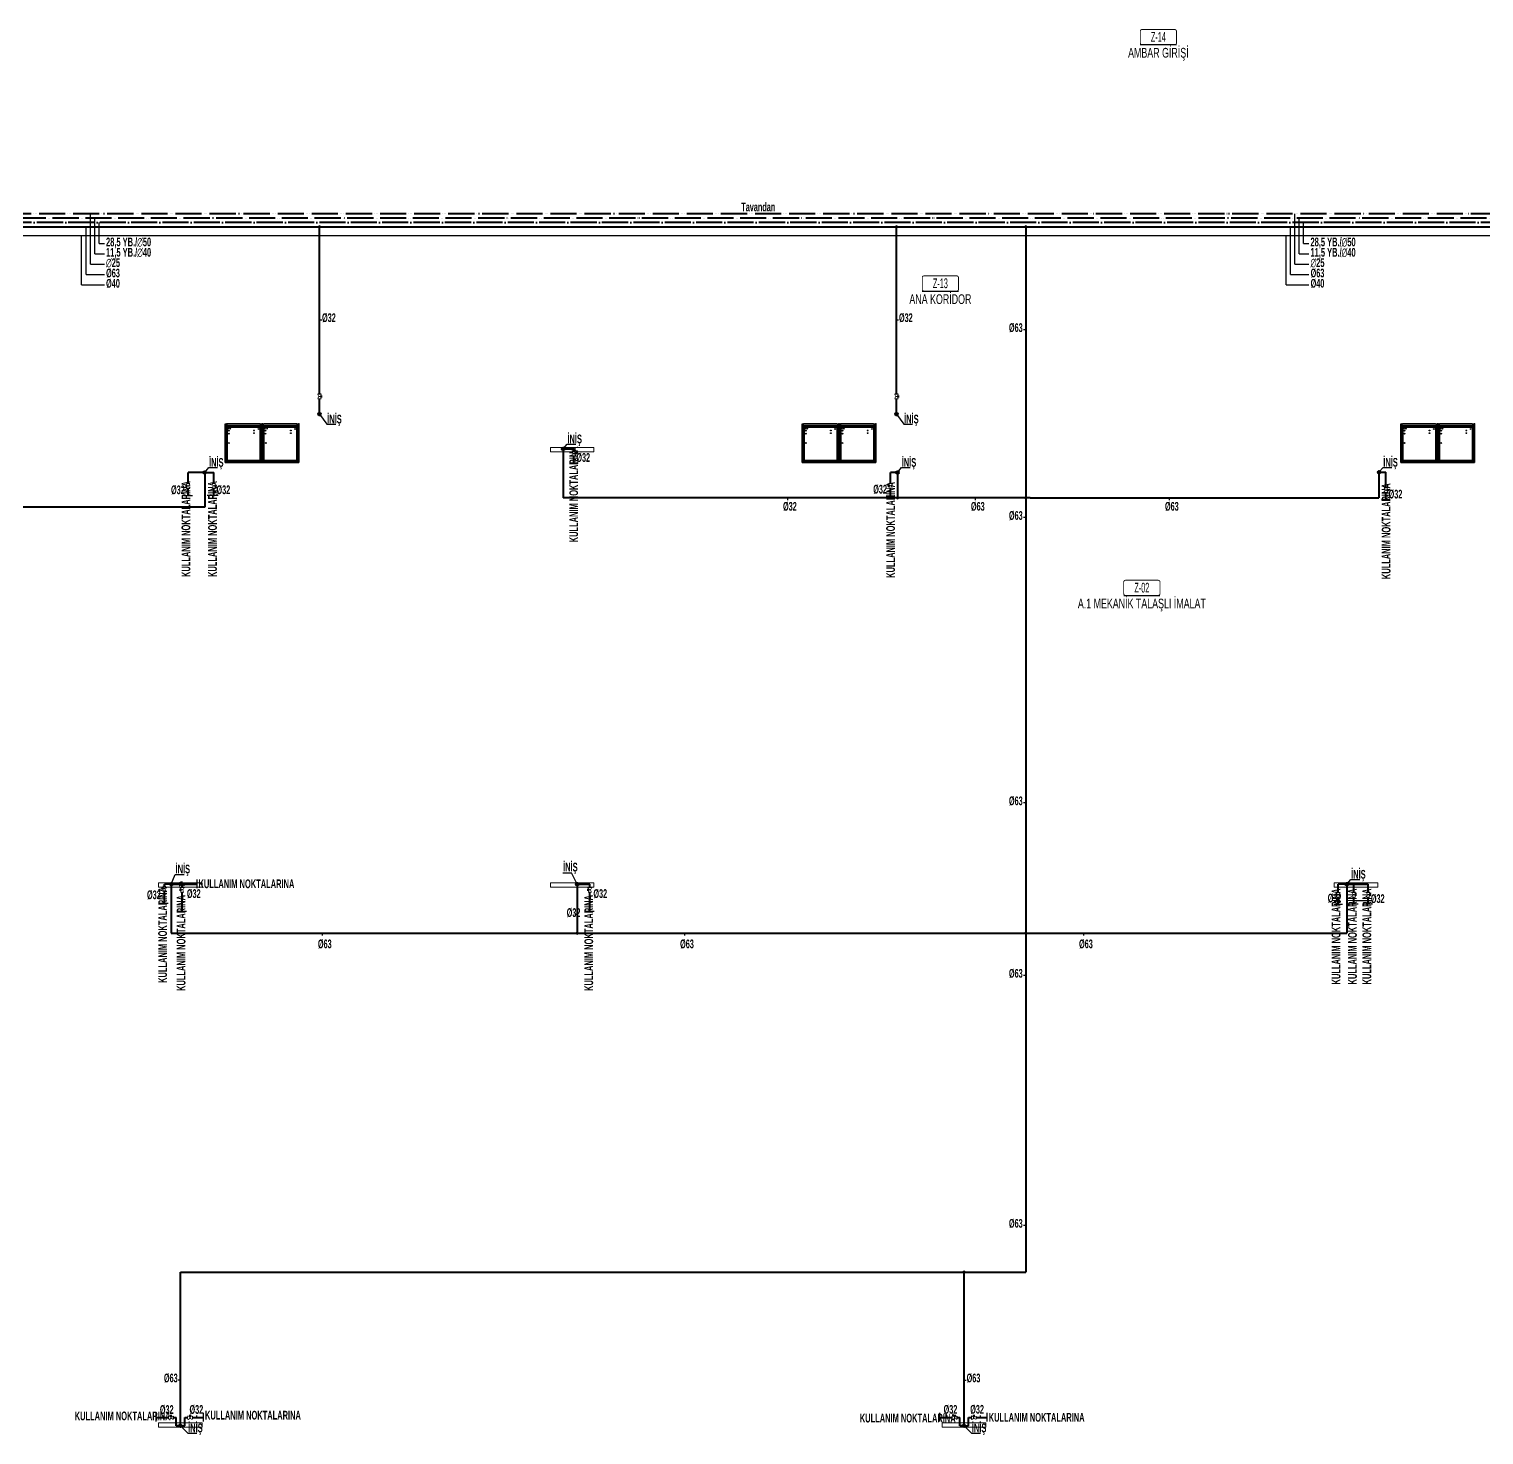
# Model space of a CAD drawing. Header units: centimetres. Extents: x 405464 to 563355, y 50011 to 66875.
# Drawn here: x 487052 to 490394, y 52165 to 55394 of the extents above; entities that cross this region are included whole.
import ezdxf
from ezdxf.enums import TextEntityAlignment as Align

# ---------------------------------------------------------------- set-up
doc = ezdxf.new("R2010")
doc.units = ezdxf.units.CM
for name, pattern in [('SICAKSU1', [75, 60, -6, 0, -3, 0, -6]), ('SIRKUL-1', [78, 60, -6, 0, -3, 0, -3, 0, -6]), ('SOGUKSU1', [72, 60, -6, 0, -6])]:
    doc.linetypes.add(name, pattern=pattern)
for name, color, linetype in [('-M-MAHAL-DEBILER', 7, 'Continuous'), ('-M-MAHAL-ETIKET-NOT', 7, 'Continuous'), ('-M-MAHAL-ETIKET-NOTM', 7, 'Continuous'), ('-M-MAHAL-ETK-', 7, 'Continuous'), ('-M-MAHAL-HAVA-DEGISIM', 7, 'Continuous'), ('-M-MAHAL-NO', 7, 'Continuous'), ('-M-MAHAL-NOM', 7, 'Continuous'), ('0-KRCN DI SU', 41, 'D')]:
    doc.layers.add(name, color=color, linetype=linetype)
for name, color, linetype, lineweight in [('0-KRCN- KAPAMA YERLERİ MİMARİ', 3, 'Continuous', 20), ('0-KRCN-HVL-SANTRAL', 11, 'Continuous', 30), ('0-KRCN-IST-KÜRESEL VANA', 4, 'Continuous', 25), ('0-KRCN-SHT YUMUŞAK SU ÇAP', 201, 'Continuous', 30), ('0-KRCN-SHT-03CIHAZ', 120, 'Continuous', 30), ('0-KRCN-SHT-05CIHAZ', 171, 'Continuous', 40), ('0-KRCN-SHT-PROSES-BORU', 1, '0-Y_LINE', 40), ('0-KRCN-SHT-SICAKSU', 50, 'SICAKSU1', 40), ('0-KRCN-SHT-SIRKULASYON', 145, 'SIRKUL-1', 40), ('0-KRCN-SHT-SOGUKSU', 141, 'SOGUKSU1', 40), ('0-KRCN-SHT-YAZI-ÇAP-TEMSU', 81, 'Continuous', 30), ('0-MEK-SHT-SOGUKSU', 141, 'SOGUKSU1', 30), ('0-MEK-SHT-YAZI-ÇAP-TEMSU', 81, 'Continuous', 30), ('0-MEKANİK İSTERLER', 6, 'Continuous', 25)]:
    doc.layers.add(name, color=color, linetype=linetype, lineweight=lineweight)
doc.styles.add('-M-ISSO-TEXT-TTF', font='ARIALN.TTF')
doc.styles.add('-M-MHLETK-NOT', font='romans.shx', dxfattribs={"width": 0.7})
doc.styles.add('-M-MHLETK-TEXT', font='ARIALN.TTF', dxfattribs={"width": 0.7})
doc.styles.add('BORU', font='AGENCYR.TTF')
doc.styles.add('CAP', font='ARIALNB.TTF')
doc.styles.get("Standard").update_dxf_attribs({"font": 'arial.ttf'})
doc.linetypes.add('0-Y_LINE', pattern='A,100,-0.5,["Y",BORU,S=9,R=0,X=0,Y=-4.5],-5', length=105.5)
doc.linetypes.add('D', pattern='A,12,-1,["D",Standard,S=1,R=0,X=-0.1,Y=-0.5],-1.6', length=14.6)

# ---------------------------------------------------------------- blocks, each defined once
blk = doc.blocks.new('0-MEK-SHT-KÜRESELVANA')
at = {"layer": '0-KRCN-IST-KÜRESEL VANA'}
blk.add_hatch(color=256, dxfattribs=at).paths.add_polyline_path([(1.4, 0, 1), (-1.4, 0, 1)])
for p, q in [((-1.1, 0.9), (-4.2, 3)), ((-4.2, -3.1), (-4.2, 3)), ((-4.2, 3), (-4.2, -3.1)), ((-2.4, 4.6), (2.3, 4.6)), ((0, 4.6), (-2.4, 4.6)), ((0, 0), (0, 4.6)), ((2.3, 4.6), (0, 4.6)), ((1.1, 0.8), (4.3, 3)), ((4.3, -3.1), (4.3, 3)), ((4.3, 3), (4.3, -3.1)), ((-4.2, -3.1), (-1.1, -0.9)), ((4.3, -3.1), (1.1, -0.8))]:
    blk.add_line(p, q, dxfattribs=at)
for points in [[(-4.5, 3.7), (-5, 3.7), (-5, -3.8), (-4.5, -3.8)], [(4.6, 3.7), (5, 3.7), (5, -3.8), (4.6, -3.8)]]:
    blk.add_lwpolyline(points, close=True, dxfattribs=at)
blk.add_circle((0, 0), 1.42, dxfattribs=at)
blk.add_wipeout([(4.3, 3), (4.3, -3.1), (1.1, -0.9), (1.2, -0.8), (1.2, -0.7), (1.2, -0.7), (1.3, -0.6), (1.3, -0.5), (1.4, -0.4), (1.4, -0.3), (1.4, -0.2), (1.4, -0.1), (1.4, 0), (1.4, 0.1), (1.4, 0.2), (1.4, 0.2), (1.4, 0.3), (1.4, 0.4), (1.3, 0.5), (1.3, 0.6), (1.2, 0.7), (1.2, 0.7), (1.2, 0.8), (1.1, 0.8), (1.1, 0.9)]).dxf.layer = '0-KRCN-IST-KÜRESEL VANA'
blk.add_wipeout([(-4.2, 3), (-4.2, -3.1), (-1.1, -0.9), (-1.2, -0.8), (-1.2, -0.7), (-1.2, -0.7), (-1.3, -0.6), (-1.3, -0.5), (-1.4, -0.4), (-1.4, -0.3), (-1.4, -0.2), (-1.4, -0.1), (-1.4, 0), (-1.4, 0.1), (-1.4, 0.2), (-1.4, 0.2), (-1.4, 0.3), (-1.4, 0.4), (-1.3, 0.5), (-1.3, 0.6), (-1.2, 0.7), (-1.2, 0.7), (-1.2, 0.8), (-1.1, 0.8), (-1.1, 0.9)]).dxf.layer = '0-KRCN-IST-KÜRESEL VANA'
blk = doc.blocks.new('M-MHLETK-YNG')
at = {"layer": '-M-MAHAL-ETIKET-NOTM', "color": 3, "style": '-M-ISSO-TEXT-TTF', "width": 0.8, "flags": 8}
blk.add_attdef('MAH-ADI2', text='', height=1.11, dxfattribs=at).set_placement((0, -2.55), align=Align.MIDDLE_CENTER)
at = {"layer": '-M-MAHAL-HAVA-DEGISIM', "style": '-M-MHLETK-NOT', "width": 0.5, "flags": 8}
blk.add_attdef('HAVADEG', text='', height=0.6, dxfattribs=at).set_placement((0, 3.61), align=Align.MIDDLE_CENTER)
blk.add_wipeout([(-2.08, 1.74), (2.08, 1.74), (2.08, 0), (-2.08, 0)]).dxf.layer = '-M-MAHAL-ETK-'
at = {"layer": '-M-MAHAL-ETK-', "color": 0}
for p, q in [((-2.08, 0), (2.08, 0)), ((-1.16, 0), (-1.16, 0))]:
    blk.add_line(p, q, dxfattribs=at)
blk.add_lwpolyline([(-1.88, 1.74, 0.1, 0.1, 0), (1.88, 1.74, 0.1, 0.1, -0.414214), (2.08, 1.54, 0.1, 0.1, 0), (2.08, 0.2, 0.1, 0.1, -0.414214), (1.88, 0, 0.1, 0.1, 0), (-1.88, 0, 0.1, 0.1, -0.414214), (-2.08, 0.2, 0.1, 0.1, 0), (-2.08, 1.54, 0.1, 0.1, -0.414214)], format="xyseb", close=True, dxfattribs=at)
at = {"layer": '-M-MAHAL-DEBILER', "color": 4, "style": '-M-MHLETK-NOT', "width": 0.5, "flags": 8}
blk.add_attdef('DEBIS', text='', height=0.4, dxfattribs=at).set_placement((-2.17, 2.15), align=Align.MIDDLE_CENTER)
at = {"layer": '-M-MAHAL-DEBILER', "color": 191, "style": '-M-MHLETK-NOT', "width": 0.5, "flags": 8}
blk.add_attdef('DEBIR', text='', height=0.4, dxfattribs=at).set_placement((-1.61, 2.15), align=Align.MIDDLE_CENTER)
at = {"layer": '-M-MAHAL-DEBILER', "color": 31, "style": '-M-MHLETK-NOT', "width": 0.5, "flags": 8}
blk.add_attdef('DEBIF', text='', height=0.4, dxfattribs=at).set_placement((1.59, 2.15), align=Align.MIDDLE_CENTER)
at = {"layer": '-M-MAHAL-DEBILER', "color": 1, "style": '-M-MHLETK-NOT', "width": 0.5, "flags": 8}
blk.add_attdef('DEBIE', text='', height=0.4, dxfattribs=at).set_placement((2.32, 2.15), align=Align.MIDDLE_CENTER)
at = {"layer": '-M-MAHAL-ETIKET-NOT', "color": 3}
for tag, height, style, width, flags, p in [('KIS', 0.04, '-M-MHLETK-NOT', 0.5, 9, (-2.59, 1.62)), ('ALAN', 0.04, '-M-MHLETK-NOT', 0.5, 9, (-2.58, 1.56)), ('RH', 0.04, '-M-MHLETK-NOT', 0.5, 9, (-2.39, 1.62)), ('YUKSEKLIK', 0.04, '-M-MHLETK-NOT', 0.5, 9, (-2.32, 1.56)), ('YAZ', 0.04, '-M-MHLETK-NOT', 0.5, 9, (-2.18, 1.62)), ('MAH-ADI', 1.11, '-M-ISSO-TEXT-TTF', 0.8, 8, (0, -0.93))]:
    blk.add_attdef(tag, text='', height=height, dxfattribs=dict(at, style=style, width=width, flags=flags)).set_placement(p, align=Align.MIDDLE_CENTER)
at = {"layer": '-M-MAHAL-ETIKET-NOT', "color": 3, "style": '-M-MHLETK-NOT', "width": 0.5, "flags": 9}
for tag, p, height in [('HL', (-2.62, 1.49), 0.0286), ('KLKTR', (-2.62, 1.42), 0.04), ('RDY-BOY1', (-2.61, 1.37), 0.0286), ('RDY-BOY2', (-2.61, 1.32), 0.0286), ('RDY-BOY3', (-2.61, 1.27), 0.0286), ('RDY-BOY4', (-2.61, 1.22), 0.0286), ('KON-BOY1', (-2.61, 1.14), 0.0286), ('KON-BOY2', (-2.61, 1.09), 0.0286), ('KON-BOY3', (-2.61, 1.04), 0.0286), ('FCU-TIP1', (-2.61, 0.96), 0.0286), ('FCU-TIP2', (-2.61, 0.91), 0.0286), ('FCU-TIP3', (-2.61, 0.86), 0.0286), ('VRV-TIP1', (-2.61, 0.76), 0.0286), ('VRV-TIP2', (-2.61, 0.71), 0.0286), ('HLA', (-2.52, 1.49), 0.0286), ('FCU-ADET1', (-2.52, 0.96), 0.0286), ('FCU-ADET2', (-2.52, 0.91), 0.0286), ('FCU-ADET3', (-2.52, 0.86), 0.0286), ('VRV-ADET1', (-2.52, 0.76), 0.0286), ('VRV-ADET2', (-2.52, 0.71), 0.0286), ('RDY-TIP1', (-2.5, 1.37), 0.0286), ('RDY-TIP2', (-2.5, 1.32), 0.0286), ('RDY-TIP3', (-2.5, 1.27), 0.0286), ('RDY-TIP4', (-2.5, 1.22), 0.0286), ('KON-TIP1', (-2.5, 1.14), 0.0286), ('KON-TIP2', (-2.5, 1.09), 0.0286), ('KON-TIP3', (-2.5, 1.04), 0.0286), ('FCU-KAP1', (-2.4, 0.96), 0.0286), ('FCU-KAP2', (-2.4, 0.91), 0.0286), ('FCU-KAP3', (-2.4, 0.86), 0.0286), ('VRV-KAP1', (-2.4, 0.76), 0.0286), ('VRV-KAP2', (-2.4, 0.71), 0.0286), ('RDY-ADET1', (-2.39, 1.37), 0.0286), ('RDY-ADET2', (-2.39, 1.32), 0.0286), ('RDY-ADET3', (-2.39, 1.27), 0.0286), ('RDY-ADET4', (-2.39, 1.22), 0.0286), ('KON-ADET1', (-2.39, 1.14), 0.0286), ('KON-ADET2', (-2.39, 1.09), 0.0286), ('KON-ADET3', (-2.39, 1.04), 0.0286), ('FCU-DUY1', (-2.27, 0.96), 0.0286), ('FCU-DUY2', (-2.27, 0.91), 0.0286), ('FCU-DUY3', (-2.27, 0.86), 0.0286), ('VRV-DUY1', (-2.27, 0.76), 0.0286), ('VRV-DUY2', (-2.27, 0.71), 0.0286), ('RDY-ISI1', (-2.27, 1.37), 0.0286), ('RDY-ISI2', (-2.27, 1.32), 0.0286), ('RDY-ISI3', (-2.27, 1.27), 0.0286), ('RDY-ISI4', (-2.27, 1.22), 0.0286), ('KON-ISI1', (-2.27, 1.14), 0.0286), ('KON-ISI2', (-2.27, 1.09), 0.0286), ('KON-ISI3', (-2.27, 1.04), 0.0286), ('SHG', (-2.23, 1.49), 0.0286), ('AHU', (-2.23, 1.44), 0.0286), ('FCU-SOG1', (-2.15, 0.96), 0.0286), ('FCU-SOG2', (-2.15, 0.91), 0.0286), ('FCU-SOG3', (-2.15, 0.86), 0.0286), ('VRV-SOG1', (-2.15, 0.76), 0.0286), ('VRV-SOG2', (-2.15, 0.71), 0.0286), ('LHG', (-2.13, 1.49), 0.0286), ('RDY-BNP1', (-2.1, 1.37), 0.0286), ('RDY-BNP2', (-2.1, 1.32), 0.0286), ('RDY-BNP3', (-2.1, 1.27), 0.0286), ('RDY-BNP4', (-2.1, 1.22), 0.0286), ('KON-BNP1', (-2.1, 1.14), 0.0286), ('KON-BNP2', (-2.1, 1.09), 0.0286), ('KON-BNP3', (-2.1, 1.04), 0.0286), ('HG', (-2.04, 1.49), 0.0286), ('FCU-ISI1', (-2.04, 0.96), 0.0286), ('FCU-ISI2', (-2.04, 0.91), 0.0286), ('FCU-ISI3', (-2.04, 0.86), 0.0286), ('VRV-ISI1', (-2.04, 0.76), 0.0286), ('VRV-ISI2', (-2.04, 0.71), 0.0286), ('HGA', (-1.96, 1.49), 0.0286), ('EF', (-1.96, 1.44), 0.0286), ('RDY-BNK1', (-1.96, 1.37), 0.0286), ('RDY-BNK2', (-1.96, 1.32), 0.0286), ('RDY-BNK3', (-1.96, 1.27), 0.0286), ('RDY-BNK4', (-1.96, 1.22), 0.0286), ('KON-BNK1', (-1.96, 1.14), 0.0286), ('KON-BNK2', (-1.96, 1.09), 0.0286), ('KON-BNK3', (-1.96, 1.04), 0.0286), ('FCU-DEBI1', (-1.95, 0.96), 0.0286), ('FCU-DEBI2', (-1.95, 0.91), 0.0286), ('FCU-DEBI3', (-1.95, 0.86), 0.0286), ('VRV-DEBI1', (-1.95, 0.76), 0.0286), ('VRV-DEBI2', (-1.95, 0.71), 0.0286), ('FCU-BNP1', (-1.83, 0.96), 0.0286), ('FCU-BNP2', (-1.83, 0.91), 0.0286), ('FCU-BNP3', (-1.83, 0.86), 0.0286), ('VRV-BNP1', (-1.83, 0.76), 0.0286), ('VRV-BNP2', (-1.83, 0.71), 0.0286), ('FCU-BNK1', (-1.61, 0.96), 0.0286), ('FCU-BNK2', (-1.61, 0.91), 0.0286), ('FCU-BNK3', (-1.61, 0.86), 0.0286), ('VRV-BNK1', (-1.61, 0.76), 0.0286), ('VRV-BNK2', (-1.61, 0.71), 0.0286)]:
    blk.add_attdef(tag, p, '', height=height, dxfattribs=at)
at = {"layer": '-M-MAHAL-HAVA-DEGISIM', "style": '-M-MHLETK-NOT', "width": 0.5, "flags": 8}
blk.add_attdef('HAVA', text='', height=0.6, dxfattribs=at).set_placement((0, 2.4), align=Align.MIDDLE_CENTER)
at = {"layer": '-M-MAHAL-NO', "color": 7, "style": '-M-MHLETK-TEXT', "width": 0.6, "flags": 8}
blk.add_attdef('MAH-NO', text='', height=1.11, dxfattribs=at).set_placement((0, 0.89), align=Align.MIDDLE_CENTER)
at = {"layer": '-M-MAHAL-NOM', "color": 7, "style": '-M-MHLETK-TEXT', "width": 0.6, "flags": 8}
blk.add_attdef('MAH-NOM', text='', height=1.11, dxfattribs=at).set_placement((0, 0.89), align=Align.MIDDLE_CENTER)
blk = doc.blocks.new('DONUT')
at = {"layer": '0-KRCN-SHT-03CIHAZ'}
blk.add_hatch(color=256, dxfattribs=at).paths.add_polyline_path([(2.5, 0, 1), (-2.5, 0, 1)])
blk.add_circle((0, 0), 2.5, dxfattribs=at)
blk = doc.blocks.new('SE2')
at = {"layer": '0-KRCN-HVL-SANTRAL', "color": 7, "linetype": 'Continuous'}
for p, q in [((270.7, 172.9), (270.7, 258.3)), ((270.7, 258.3), (270.9, 258.3)), ((273, 258.5), (270.9, 258.5)), ((270.9, 258.5), (270.9, 258.4)), ((273, 258.4), (270.9, 258.4)), ((270.9, 258.3), (270.9, 258.3)), ((270.9, 258.3), (273, 258.3)), ((270.9, 172.9), (270.9, 258.3)), ((273, 258.3), (273, 254.7)), ((273, 254.7), (273, 254.7)), ((273, 254.7), (273, 254.7)), ((273, 254.7), (273.2, 254.7)), ((273, 176.2), (273, 254.7)), ((273.1, 254.8), (273.1, 258.3)), ((273.1, 254.8), (273.2, 254.8)), ((273.2, 258.3), (273.3, 258.3)), ((273.2, 254.8), (273.2, 258.3)), ((273.2, 256.8), (273.3, 256.8)), ((273.9, 256.3), (273.2, 256.3)), ((352.7, 255.9), (273.2, 255.9)), ((273.2, 254.7), (273.2, 254.8)), ((273.2, 254.7), (273.2, 176.2)), ((275.8, 253.3), (273.2, 253.3)), ((273.3, 256.8), (273.3, 258.3)), ((352.6, 258.3), (273.3, 258.3)), ((273.3, 258.3), (273.3, 256.8)), ((352.6, 256.8), (273.3, 256.8)), ((273.4, 258.5), (352.5, 258.5)), ((273.4, 256.6), (273.4, 256.6)), ((352.5, 256.6), (273.4, 256.6)), ((275.9, 253.3), (273.6, 253.3)), ((273.6, 253.3), (273.6, 177.3)), ((273.9, 256.5), (273.9, 256.6)), ((351.9, 256.5), (273.9, 256.5)), ((273.9, 256.2), (273.9, 256.5)), ((351.9, 256.2), (273.9, 256.2)), ((274.2, 256.6), (274.2, 256.5)), ((274.2, 256.5), (351.6, 256.5)), ((276.1, 254), (275.8, 254)), ((275.8, 254), (275.8, 253.3)), ((275.9, 177.3), (275.9, 253.3)), ((276.1, 253.7), (276.1, 254)), ((276.1, 253.7), (349.7, 253.7)), ((276.1, 253.3), (276.1, 253.7)), ((349.7, 253.3), (276.1, 253.3)), ((349.7, 254), (350, 254)), ((349.7, 253.7), (349.7, 254)), ((349.7, 253.3), (349.7, 253.7)), ((352.3, 253.3), (349.9, 253.3)), ((349.9, 253.3), (349.9, 177.3)), ((350, 254), (350, 253.3)), ((352.7, 253.3), (350, 253.3)), ((351.6, 256.5), (351.6, 256.6)), ((351.9, 256.6), (351.9, 256.5)), ((351.9, 256.2), (351.9, 256.5)), ((352.7, 256.3), (351.9, 256.3)), ((352.3, 177.3), (352.3, 253.3)), ((352.5, 256.6), (352.5, 256.6)), ((352.7, 258.3), (352.6, 258.3)), ((352.6, 258.3), (352.6, 256.8)), ((352.6, 256.8), (352.6, 258.3)), ((352.7, 256.8), (352.6, 256.8)), ((352.7, 254.8), (352.7, 258.3)), ((352.7, 254.7), (352.7, 254.8)), ((352.8, 254.8), (352.7, 254.8)), ((352.9, 254.7), (352.7, 254.7)), ((352.7, 254.7), (352.7, 176.2)), ((354.9, 258.3), (352.8, 258.3)), ((352.8, 258.3), (352.8, 254.7)), ((352.8, 254.8), (352.8, 258.3)), ((352.9, 254.7), (352.8, 254.7)), ((352.9, 258.5), (354.9, 258.5)), ((352.9, 258.4), (354.9, 258.4)), ((352.9, 254.7), (352.9, 254.7)), ((352.9, 176.2), (352.9, 254.7)), ((354.9, 258.5), (354.9, 258.4)), ((354.9, 172.9), (354.9, 258.3)), ((354.9, 258.3), (354.9, 258.3)), ((355.1, 258.3), (354.9, 258.3)), ((355.1, 172.9), (355.1, 258.3)), ((270.7, 172.9), (270.9, 172.9)), ((270.9, 172.8), (270.9, 172.9)), ((270.9, 172.8), (272.7, 172.8)), ((270.9, 172.7), (270.9, 172.8)), ((272.8, 172.8), (270.9, 172.8)), ((270.9, 172.7), (272.7, 172.7)), ((272.8, 174.5), (272.8, 172.8)), ((273.2, 174.5), (272.8, 174.5)), ((272.8, 174.4), (273.8, 174.3)), ((273, 174.3), (272.8, 174.3)), ((273.7, 174.3), (272.8, 174.3)), ((272.8, 172.9), (272.8, 174.1)), ((272.9, 172.9), (272.9, 174.1)), ((273, 176.2), (273.2, 176.2)), ((273, 176.2), (273, 176.2)), ((273.2, 176.2), (273, 176.2)), ((273, 174.3), (273.6, 174.3)), ((273, 174.2), (273.6, 174.2)), ((273.2, 177.3), (275.8, 177.3)), ((273.2, 176.2), (273.2, 176.2)), ((273.2, 176.2), (273.2, 174.5)), ((273.2, 174.8), (274, 174.7)), ((273.2, 173.5), (273.2, 171.9)), ((273.3, 173.5), (273.3, 171.9)), ((273.3, 171.8), (275.3, 169.5)), ((274, 173.7), (273.4, 173.7)), ((274, 173.6), (273.4, 173.6)), ((274.2, 173.5), (273.4, 173.5)), ((273.4, 173.5), (273.4, 171.9)), ((273.4, 171.9), (275.4, 169.6)), ((273.4, 171.9), (275.4, 169.7)), ((273.5, 173.8), (273.5, 173.7)), ((352.3, 173.8), (273.5, 173.8)), ((273.6, 177.3), (275.9, 177.3)), ((273.7, 174.3), (273.6, 174.3)), ((273.6, 174.3), (273.6, 174.2)), ((273.8, 173.5), (274, 173.5)), ((274, 174.7), (273.9, 174.4)), ((274, 174.7), (274.2, 174.7)), ((274, 173.6), (274, 173.7)), ((274, 173.7), (274.2, 173.7)), ((274, 173.5), (274, 173.6)), ((274.1, 173.5), (274.1, 173.6)), ((274.2, 173.6), (274.1, 173.6)), ((274.2, 174.7), (352.7, 174.7)), ((274.2, 174.7), (275, 174.7)), ((274.2, 174.7), (274.2, 174.5)), ((351.7, 174.5), (274.2, 174.5)), ((274.2, 174.5), (274.2, 174.5)), ((274.2, 173.7), (351.7, 173.7)), ((274.2, 173.7), (274.2, 173.5)), ((274.2, 173.5), (274.2, 173.5)), ((274.2, 173.5), (274.2, 173.5)), ((274.2, 173.5), (274.2, 173.5)), ((351.7, 173.5), (274.2, 173.5)), ((275, 174.5), (275, 174.7)), ((275.4, 174.5), (275.5, 174.5)), ((275.4, 169.7), (275.5, 169.7)), ((275.5, 169.7), (275.5, 169.7)), ((275.5, 169.7), (350.4, 169.7)), ((275.5, 169.7), (275.5, 169.5)), ((275.5, 169.6), (275.5, 169.6)), ((275.5, 169.6), (275.5, 169.5)), ((275.5, 169.5), (275.5, 169.5)), ((350.4, 169.5), (275.5, 169.5)), ((275.8, 176.6), (275.8, 177.3)), ((276.1, 176.6), (275.8, 176.6)), ((275.8, 169.5), (275.8, 169.3)), ((278.6, 169.3), (275.8, 169.3)), ((275.8, 169.3), (278.6, 169.3)), ((275.8, 169.3), (276.1, 169)), ((276.1, 177.3), (349.7, 177.3)), ((276.1, 177.3), (276.1, 176.9)), ((276.1, 176.9), (276.1, 176.6)), ((349.7, 176.9), (276.1, 176.9)), ((278.3, 169), (276.1, 169)), ((276.2, 169), (278.3, 169)), ((278.3, 169), (278.6, 169.3)), ((278.6, 169.3), (278.6, 169.5)), ((315.3, 169.5), (315.3, 169)), ((315.9, 169), (315.3, 169)), ((315.9, 169), (315.9, 169.5)), ((333.4, 169), (315.9, 169)), ((333.4, 169.5), (333.4, 169)), ((334, 169), (333.4, 169)), ((334, 169), (334, 169.5)), ((349.7, 177.3), (349.7, 176.9)), ((349.7, 176.9), (349.7, 176.6)), ((349.7, 176.6), (350, 176.6)), ((349.9, 177.3), (352.3, 177.3)), ((350, 177.3), (352.7, 177.3)), ((350, 176.6), (350, 177.3)), ((350.4, 169.7), (350.4, 169.5)), ((350.4, 169.7), (350.4, 169.7)), ((350.4, 169.7), (350.5, 169.7)), ((350.4, 169.6), (350.4, 169.5)), ((350.4, 169.6), (350.4, 169.6)), ((350.4, 169.5), (350.4, 169.5)), ((350.5, 169.6), (352.5, 171.9)), ((350.5, 169.7), (352.5, 171.9)), ((350.5, 169.5), (352.6, 171.8)), ((351, 170.2), (351, 170.3)), ((351.7, 169.6), (351.1, 170.2)), ((351.2, 170.3), (351.4, 170.1)), ((352.4, 169.6), (351.4, 170.5)), ((351.4, 170.1), (351.6, 170.3)), ((351.7, 173.5), (351.7, 173.7)), ((351.7, 173.7), (351.8, 173.7)), ((351.7, 173.5), (351.7, 173.6)), ((351.7, 173.6), (351.7, 173.6)), ((352.5, 173.5), (351.7, 173.5)), ((351.7, 173.5), (351.7, 173.5)), ((351.7, 173.5), (351.7, 173.5)), ((351.7, 173.5), (351.7, 173.5)), ((352, 169.9), (351.7, 169.6)), ((351.7, 169.6), (352, 169.9)), ((351.7, 169.6), (351.7, 169.6)), ((352.4, 173.7), (351.8, 173.7)), ((351.8, 173.6), (351.8, 173.7)), ((352.4, 173.6), (351.8, 173.6)), ((351.8, 173.5), (351.8, 173.6)), ((351.8, 173.5), (352, 173.5)), ((352, 171.3), (351.9, 171.3)), ((352, 171.3), (352, 171.3)), ((352.1, 174.3), (352.2, 174.3)), ((352.2, 174.3), (352.2, 174.2)), ((352.2, 174.3), (352.8, 174.3)), ((352.2, 174.2), (352.8, 174.2)), ((352.3, 173.8), (352.3, 173.7)), ((352.4, 171.6), (352.6, 171.4)), ((352.5, 171.9), (352.5, 173.5)), ((352.5, 171.9), (352.5, 173.5)), ((352.6, 171.9), (352.6, 173.5)), ((352.6, 171.4), (353.5, 172.5)), ((352.7, 176.2), (352.7, 176.2)), ((352.9, 176.2), (352.7, 176.2)), ((352.7, 176.2), (352.7, 174.5)), ((352.7, 176.2), (352.9, 176.2)), ((352.7, 174.5), (352.7, 174.3)), ((352.7, 174.5), (353.1, 174.5)), ((352.9, 176.2), (352.9, 176.2)), ((352.9, 172.9), (352.9, 174.1)), ((353.4, 170.2), (352.9, 169.6)), ((353, 172.9), (353, 174.1)), ((353, 172.7), (353.1, 172.7)), ((353, 172), (353, 172.7)), ((353.1, 174.5), (353.1, 172.8)), ((353.1, 172.8), (354.9, 172.8)), ((354.9, 172.8), (353.1, 172.8)), ((354.9, 172.7), (353.1, 172.7)), ((353.1, 172.7), (353.1, 172.1)), ((353.4, 170.7), (353.6, 170.9)), ((354, 172.5), (354.6, 172)), ((354.6, 171.5), (354.1, 170.9)), ((354.2, 170.9), (354.1, 170.9)), ((354.2, 171), (354.2, 170.9)), ((354.5, 172.7), (354.5, 172)), ((354.5, 172.7), (354.5, 172)), ((354.5, 172.1), (354.5, 172.7)), ((354.5, 171.4), (354.5, 171.3)), ((354.5, 171.4), (354.5, 171.3)), ((354.5, 171.3), (354.5, 171.3)), ((354.5, 171.3), (354.5, 171.3)), ((354.5, 171.3), (354.5, 171.3)), ((354.9, 172.8), (354.9, 172.9)), ((355.1, 172.9), (354.9, 172.9)), ((354.9, 172.7), (354.9, 172.8))]:
    blk.add_line(p, q, dxfattribs=at)
blk.add_lwpolyline([(270.7, 258.5), (355.1, 258.5), (355.1, 169.5), (270.7, 169.5)], close=True, dxfattribs=at)
for centre, radius in [((274, 251.9), 0.35), ((351.8, 251.9), 0.35), ((274, 227.5), 0.35), ((274, 203.1), 0.35), ((346.6, 213.3), 0.9), ((351.8, 227.5), 0.35), ((351.8, 203.1), 0.35), ((274, 178.7), 0.35), ((279.2, 181.3), 0.9), ((289.2, 190.8), 0.9), ((289.2, 184.8), 0.9), ((343.6, 180.4), 0.9), ((346.8, 191.8), 0.9), ((346.8, 185), 0.9), ((348.3, 180.4), 0.9), ((351.8, 178.7), 0.35)]:
    blk.add_circle(centre, radius, dxfattribs=at)
for centre, radius, start, end in [((270.9, 258.3), 0.2, 90, 180), ((270.9, 258.3), 0.1, 90, 180), ((273, 258.3), 0.2, 0, 90), ((273, 258.3), 0.1, 0, 90), ((273.4, 258.3), 0.2, 90, 180), ((273.4, 256.8), 0.2, 180, 270), ((273.4, 258.3), 0.1, 157.5, 180), ((352.5, 258.3), 0.2, 0, 90), ((352.5, 256.8), 0.2, 270, 0), ((352.5, 258.3), 0.1, 0, 32.8923), ((352.9, 258.3), 0.2, 90, 180), ((352.9, 258.3), 0.1, 90, 180), ((354.9, 258.3), 0.2, 0, 90), ((354.9, 258.3), 0.1, 0, 90), ((270.9, 172.9), 0.2, 180, 270), ((270.9, 172.9), 0.1, 180, 270), ((272.7, 172.9), 0.2, 270, 0), ((272.7, 172.9), 0.1, 270, 0), ((273, 174.1), 0.2, 90, 180), ((273, 174.1), 0.1, 90, 180), ((273.4, 173.5), 0.2, 90, 180), ((273.4, 171.9), 0.2, 180, 222), ((273.4, 173.5), 0.1, 90, 180), ((273.4, 171.9), 0.1, 180, 222), ((274.2, 173.8), 0.65, 90, 180), ((273.8, 173.3), 0.2, 90, 112.3795), ((274, 173.6), 0.1, 0, 90), ((275, 174), 0.7, 50.2113, 90), ((275.5, 169.7), 0.2, 222, 270), ((275.5, 169.7), 0.1, 222, 270), ((275, 174), 0.7, 45.9033, 50.2113), ((275.9, 169.3), 0.05, 180, 225), ((276.2, 169), 0.05, 225, 270), ((278.3, 169), 0.05, 270, 315), ((278.6, 169.3), 0.05, 315, 0), ((350.4, 169.7), 0.1, 270, 318), ((350.4, 169.7), 0.2, 270, 318), ((351.7, 173.8), 0.65, 0, 90), ((351.8, 173.6), 0.1, 90, 180), ((352, 173.3), 0.2, 67.6205, 90), ((352.4, 173.5), 0.2, 0, 90), ((352.4, 173.5), 0.1, 0, 90), ((352.7, 169.9), 0.381, 228, 318), ((352.4, 171.9), 0.1, 318, 0), ((352.4, 171.9), 0.2, 318, 0), ((352.8, 174.1), 0.2, 0, 90), ((352.8, 174.1), 0.1, 0, 90), ((353.1, 172.9), 0.2, 180, 270), ((353.1, 172.9), 0.1, 180, 270), ((353.2, 170.4), 0.381, 318, 48), ((353.8, 172.2), 0.381, 48, 138), ((353.8, 171.2), 0.381, 228, 318), ((354.2, 171.3), 0.38, 270, 0), ((354.2, 171.3), 0.3, 275.5701, 0), ((354.2, 171.3), 0.38, 270, 0), ((354.3, 171.7), 0.381, 318, 48), ((354.9, 172.9), 0.1, 270, 0), ((354.9, 172.9), 0.2, 270, 0)]:
    blk.add_arc(centre, radius, start, end, dxfattribs=at)
for centre, major_axis, start_param, end_param in [((273.4, 256.8), (0, 0.2), 1.570796, 3.141593), ((352.5, 256.8), (0, -0.2), 0, 1.570796)]:
    blk.add_ellipse(centre, major_axis=major_axis, ratio=0.5, start_param=start_param, end_param=end_param, dxfattribs=at)
for points in [[(273.4, 258.5), (273.4, 258.5), (273.4, 258.5), (273.3, 258.4), (273.3, 258.4), (273.3, 258.4), (273.3, 258.4), (273.3, 258.3), (273.3, 258.3), (273.3, 258.3)], [(352.6, 258.3), (352.6, 258.3), (352.6, 258.3), (352.5, 258.4), (352.5, 258.4), (352.5, 258.4), (352.5, 258.4), (352.5, 258.5), (352.5, 258.5), (352.5, 258.5)]]:
    blk.add_open_spline(points, degree=3, knots=[0, 0, 0, 0, 0.25, 0.25, 0.5, 0.5, 0.75, 0.75, 1, 1, 1, 1], dxfattribs=at)
blk.add_point((270.7, 169.5), dxfattribs=at)

msp = doc.modelspace()

# ---------------------------------------------------------------- hatches: boundary and pattern name
at = {"layer": '0-KRCN-SHT-PROSES-BORU'}
h = msp.add_hatch(color=256, dxfattribs=at)
h.dxf.hatch_style = 1
edge = h.paths.add_edge_path()
edge.add_arc((487719.4, 54509.6), 3, 270, 630)
edge = h.paths.add_edge_path(flags=16)
edge.add_arc((487719.4, 54509.6), 1.8, 270, 630)
h = msp.add_hatch(color=256, dxfattribs=at)
h.dxf.hatch_style = 1
edge = h.paths.add_edge_path()
edge.add_arc((489044.4, 54509.6), 3, 270, 630)
edge = h.paths.add_edge_path(flags=16)
edge.add_arc((489044.4, 54509.6), 1.8, 270, 630)
h = msp.add_hatch(color=256, dxfattribs=at)
h.dxf.hatch_style = 1
edge = h.paths.add_edge_path(flags=17)
edge.add_arc((488278.9, 54429.6), 1.8, -90, 270, ccw=False)
edge = h.paths.add_edge_path()
edge.add_arc((488278.9, 54429.6), 3, -90, 270, ccw=False)
h = msp.add_hatch(color=256, dxfattribs=at)
h.dxf.hatch_style = 1
edge = h.paths.add_edge_path(flags=17)
edge.add_arc((487455.7, 54375.6), 1.8, -90, 270, ccw=False)
edge = h.paths.add_edge_path()
edge.add_arc((487455.7, 54375.6), 3, -90, 270, ccw=False)
h = msp.add_hatch(color=256, dxfattribs=at)
h.dxf.hatch_style = 1
edge = h.paths.add_edge_path()
edge.add_arc((489046.7, 54375.6), 3, 0, 360)
edge = h.paths.add_edge_path(flags=16)
edge.add_arc((489046.7, 54375.6), 1.8, 0, 360)
h = msp.add_hatch(color=256, dxfattribs=at)
h.dxf.hatch_style = 1
edge = h.paths.add_edge_path()
edge.add_arc((490152.7, 54375.9), 3, 0, 360)
edge = h.paths.add_edge_path(flags=16)
edge.add_arc((490152.7, 54375.9), 1.8, 0, 360)
h = msp.add_hatch(color=256, dxfattribs=at)
h.dxf.hatch_style = 1
edge = h.paths.add_edge_path(flags=17)
edge.add_arc((487378.9, 53429.6), 1.8, -90, 270, ccw=False)
edge = h.paths.add_edge_path()
edge.add_arc((487378.9, 53429.6), 3, -90, 270, ccw=False)
h = msp.add_hatch(color=256, dxfattribs=at)
h.dxf.hatch_style = 1
edge = h.paths.add_edge_path(flags=17)
edge.add_arc((488311, 53429.6), 1.8, -90, 270, ccw=False)
edge = h.paths.add_edge_path()
edge.add_arc((488311, 53429.6), 3, -90, 270, ccw=False)
h = msp.add_hatch(color=256, dxfattribs=at)
h.dxf.hatch_style = 1
edge = h.paths.add_edge_path(flags=17)
edge.add_arc((490078.9, 53429.6), 1.8, -90, 270, ccw=False)
edge = h.paths.add_edge_path()
edge.add_arc((490078.9, 53429.6), 3, -90, 270, ccw=False)
h = msp.add_hatch(color=256, dxfattribs=at)
h.dxf.hatch_style = 1
edge = h.paths.add_edge_path()
edge.add_arc((487399.7, 52185.6), 3, 0, 360)
edge = h.paths.add_edge_path(flags=16)
edge.add_arc((487399.7, 52185.6), 1.8, 0, 360)
h = msp.add_hatch(color=256, dxfattribs=at)
h.dxf.hatch_style = 1
edge = h.paths.add_edge_path()
edge.add_arc((489199.7, 52185.6), 3, 0, 360)
edge = h.paths.add_edge_path(flags=16)
edge.add_arc((489199.7, 52185.6), 1.8, 0, 360)

# ---------------------------------------------------------------- linework, layer by layer
at = {"layer": '0-KRCN DI SU', "linetype": 'D', "ltscale": 5}
msp.add_line((483743.7, 54919.8), (494869, 54919.8), dxfattribs=at)
at = {"layer": '0-KRCN- KAPAMA YERLERİ MİMARİ'}
msp.add_lwpolyline([(488249.7, 53422.6), (488349.7, 53422.6), (488349.7, 53432.6), (488249.7, 53432.6)], close=True, dxfattribs=at)
at = {"layer": '0-KRCN-SHT YUMUŞAK SU ÇAP', "linetype": 'Continuous'}
for p, q in [((487183, 54830), (487183, 54939.8)), ((489949.3, 54830), (489949.3, 54939.8)), ((487173, 54806.2), (487173, 54919.8)), ((489939.3, 54806.2), (489939.3, 54919.8)), ((487173, 54806.2), (487225.5, 54806.2)), ((487183, 54830), (487225.5, 54830)), ((489939.3, 54806.2), (489991.8, 54806.2)), ((489949.3, 54830), (489991.8, 54830)), ((487719.4, 54726.2), (487724.4, 54726.2)), ((489044.4, 54726.2), (489049.4, 54726.2)), ((489341.5, 54703.4), (489336.5, 54703.4)), ((488303.2, 54405.6), (488308.2, 54405.6)), ((487417.3, 54331.5), (487412.3, 54331.5)), ((487476.6, 54331.5), (487481.6, 54331.5)), ((489030.8, 54332.9), (489025.8, 54332.9)), ((488793.9, 54317.2), (488793.9, 54312.2)), ((489225.4, 54317.2), (489225.4, 54312.2)), ((489671.1, 54317.2), (489671.1, 54312.2)), ((490168.7, 54321.6), (490173.7, 54321.6)), ((489341.5, 54271.9), (489336.5, 54271.9)), ((489341.5, 53616.5), (489336.5, 53616.5)), ((487362.9, 53400.2), (487357.9, 53400.2)), ((487404.1, 53402.9), (487409.1, 53402.9)), ((488340.4, 53402.9), (488345.4, 53402.9)), ((490058.9, 53392.5), (490053.9, 53392.5)), ((490094.8, 53392.5), (490128, 53392.5)), ((490128, 53392.5), (490133, 53392.5)), ((488311, 53360.4), (488306, 53360.4)), ((487725.6, 53317.2), (487725.6, 53312.2)), ((488557.5, 53317.2), (488557.5, 53312.2)), ((489473.8, 53317.2), (489473.8, 53312.2)), ((489341.5, 53220.3), (489336.5, 53220.3)), ((489341.5, 52646), (489336.5, 52646)), ((487399.7, 52290.9), (487394.7, 52290.9)), ((489199.7, 52290.9), (489204.7, 52290.9)), ((487360.7, 52204.5), (487360.7, 52209.5)), ((487437.4, 52204.5), (487437.4, 52209.5)), ((489160.7, 52204.5), (489160.7, 52209.5)), ((489237.4, 52204.5), (489237.4, 52209.5))]:
    msp.add_line(p, q, dxfattribs=at)
at = {"layer": '0-KRCN-SHT-PROSES-BORU'}
for p, q in [((483743.7, 54939.8), (496307.6, 54939.8)), ((487719.4, 54512.6), (487719.4, 54939.8)), ((489044.4, 54512.6), (489044.4, 54939.8)), ((489341.5, 54939.8), (489341.5, 52538.8)), ((488278.9, 54426.6), (488278.9, 54317.2)), ((488303.2, 54396.8), (488303.2, 54429.6)), ((487417.3, 54322.7), (487417.3, 54375.6)), ((487452.7, 54375.6), (487417.3, 54375.6)), ((487455.7, 54372.6), (487455.7, 54295.9)), ((487458.7, 54375.6), (487476.6, 54375.6)), ((487476.6, 54322.7), (487476.6, 54375.6)), ((489030.8, 54321.8), (489030.8, 54375.6)), ((489043.7, 54375.6), (489030.8, 54375.6)), ((490152.7, 54372.9), (490152.7, 54317.2)), ((490155.7, 54375.9), (490168.7, 54375.9)), ((490168.7, 54312.8), (490168.7, 54375.9)), ((489351.5, 54317.2), (488278.9, 54317.2)), ((487455.7, 54295.9), (485996.5, 54295.9)), ((487362.9, 53386.4), (487362.9, 53429.6)), ((488314.3, 53429.6), (488340.4, 53429.6)), ((488340.4, 53368), (488340.4, 53429.6)), ((490058.9, 53383.7), (490058.9, 53429.6)), ((490075.9, 53429.6), (490058.9, 53429.6)), ((490081.9, 53429.6), (490128, 53429.6)), ((490094.8, 53383.7), (490094.8, 53429.6)), ((490128, 53383.7), (490128, 53429.6)), ((488311, 53426.6), (488311, 53317.2)), ((490078.9, 53426.6), (490078.9, 53317.2)), ((487378.9, 53317.2), (489351.5, 53317.2)), ((489351.5, 53317.2), (490078.9, 53317.2)), ((487399.7, 52188.6), (487399.7, 52538.8)), ((487399.7, 52538.8), (489341.5, 52538.8)), ((489199.7, 52188.6), (489199.7, 52538.8)), ((487343.5, 52204.5), (487389.7, 52204.5)), ((487409.7, 52204.5), (487452.2, 52204.5)), ((489143.5, 52204.5), (489189.7, 52204.5)), ((489209.7, 52204.5), (489252.2, 52204.5))]:
    msp.add_line(p, q, dxfattribs=at)
for centre, radius in [((487719.4, 54509.6), 3), ((487719.4, 54509.6), 1.8), ((489044.4, 54509.6), 3), ((489044.4, 54509.6), 1.8), ((488278.9, 54429.6), 3), ((488278.9, 54429.6), 1.8), ((487455.7, 54375.6), 3), ((487455.7, 54375.6), 1.8), ((489046.7, 54375.6), 3), ((489046.7, 54375.6), 1.8), ((490152.7, 54375.9), 3), ((490152.7, 54375.9), 1.8), ((487378.9, 53429.6), 3), ((487378.9, 53429.6), 1.8), ((488311, 53429.6), 3), ((488311, 53429.6), 1.8), ((490078.9, 53429.6), 3), ((490078.9, 53429.6), 1.8), ((487399.7, 52185.6), 3), ((487399.7, 52185.6), 1.8), ((489199.7, 52185.6), 3), ((489199.7, 52185.6), 1.8)]:
    msp.add_circle(centre, radius, dxfattribs=at)
at = {"layer": '0-KRCN-SHT-SICAKSU'}
msp.add_line((493859.1, 54959.8), (483743.7, 54959.8), dxfattribs=at)
at = {"layer": '0-KRCN-SHT-SIRKULASYON'}
msp.add_line((493869.1, 54969.8), (484846.3, 54969.8), dxfattribs=at)
at = {"layer": '0-KRCN-SHT-SOGUKSU'}
msp.add_line((494700.7, 54949.8), (483743.7, 54949.8), dxfattribs=at)
at = {"layer": '0-KRCN-SHT-YAZI-ÇAP-TEMSU', "linetype": 'Continuous'}
for p, q in [((487193, 54853.7), (487193, 54969.8)), ((489959.3, 54853.7), (489959.3, 54969.8)), ((487203, 54877.5), (487203, 54959.8)), ((487213, 54901.2), (487213, 54949.7)), ((489969.3, 54877.5), (489969.3, 54959.8)), ((489979.3, 54901.2), (489979.3, 54949.7)), ((487213, 54901.2), (487225.5, 54901.2)), ((489979.3, 54901.2), (489991.8, 54901.2)), ((487203, 54877.5), (487225.5, 54877.5)), ((489969.3, 54877.5), (489991.8, 54877.5)), ((487193, 54853.7), (487225.5, 54853.7)), ((489959.3, 54853.7), (489991.8, 54853.7)), ((487719.4, 54509.6), (487736.4, 54486.3)), ((489044.4, 54509.6), (489061.4, 54486.3)), ((487736.4, 54486.3), (487756.6, 54486.3)), ((489061.4, 54486.3), (489081.6, 54486.3)), ((488278.9, 54429.6), (488288.1, 54440.8)), ((488288.1, 54440.8), (488308.3, 54440.8)), ((487455.7, 54375.6), (487464.9, 54386.8)), ((487464.9, 54386.8), (487485.1, 54386.8)), ((488313.2, 54396.8), (488293.2, 54396.8)), ((489046.7, 54375.6), (489055.9, 54386.8)), ((489055.9, 54386.8), (489076.2, 54386.8)), ((490152.7, 54375.9), (490161.9, 54387.1)), ((490161.9, 54387.1), (490182.2, 54387.1)), ((487407.3, 54322.7), (487427.3, 54322.7)), ((487486.6, 54322.7), (487461.6, 54322.7)), ((489020.8, 54321.8), (489040.8, 54321.8)), ((490178.7, 54312.8), (490158.7, 54312.8)), ((487378.9, 53429.6), (487388.1, 53451.8)), ((487388.1, 53451.8), (487408.3, 53451.8)), ((487437.3, 53440.9), (487437.3, 53420.9)), ((488278.2, 53456.2), (488298.4, 53456.2)), ((488311, 53429.6), (488298.4, 53456.2)), ((490078.9, 53429.6), (490088.1, 53440.8)), ((490088.1, 53440.8), (490108.3, 53440.8)), ((487351.6, 53386.4), (487371.6, 53386.4)), ((487394.1, 53368), (487414.1, 53368)), ((488330.4, 53368), (488350.4, 53368)), ((490048.9, 53383.7), (490068.9, 53383.7)), ((490104.8, 53383.7), (490084.8, 53383.7)), ((490138, 53383.7), (490118, 53383.7)), ((487343.5, 52215.8), (487343.5, 52195.8)), ((487452.2, 52215.8), (487452.2, 52195.8)), ((489143.5, 52215.8), (489143.5, 52195.8)), ((489252.2, 52215.8), (489252.2, 52195.8)), ((487399.7, 52185.6), (487417, 52169.2)), ((487417, 52169.2), (487437.2, 52169.2)), ((489199.7, 52185.6), (489217, 52169.2)), ((489217, 52169.2), (489237.2, 52169.2))]:
    msp.add_line(p, q, dxfattribs=at)

# ---------------------------------------------------------------- block references
at = {"layer": '-M-MAHAL-ETK-', "xscale": 20, "yscale": 20, "zscale": 20}
for p, values in [((489646, 55358.1), {'MAH-NO': 'Z-14', 'MAH-ADI': 'AMBAR GİRİŞİ'}), ((489145.3, 54792.2), {'MAH-NO': 'Z-13', 'MAH-ADI': 'ANA KORİDOR'}), ((489608, 54093.1), {'MAH-NO': 'Z-02', 'MAH-ADI': 'A.1 MEKANİK TALAŞLI İMALAT'})]:
    msp.add_blockref('M-MHLETK-YNG', p, dxfattribs=at).add_auto_attribs(values)
at = {"layer": '0-KRCN-SHT-05CIHAZ', "xscale": -1}
for p in [(487719.4, 54939.8), (489044.4, 54939.8), (489341.5, 54939.8), (489046.7, 54317.2), (489341.5, 54317.2), (488311, 53317.2), (489341.5, 53317.2), (489199.7, 52538.8)]:
    msp.add_blockref('DONUT', p, dxfattribs=at)
at = {"layer": '0-MEKANİK İSTERLER', "color": 4, "rotation": 180}
for p in [(487858, 54656.5), (487942.4, 54656.5), (489183, 54656.5), (489267.4, 54656.5), (490558, 54656.5), (490642.4, 54656.5)]:
    msp.add_blockref('SE2', p, dxfattribs=at)

# ---------------------------------------------------------------- texts
at = {"layer": '0-KRCN-SHT YUMUŞAK SU ÇAP', "linetype": 'Continuous', "style": 'CAP', "width": 0.7}
for s, p in [('Ø63', (487229.2, 54823.6)), ('Ø63', (489995.6, 54823.6)), ('Ø40', (487229.2, 54799.9)), ('Ø40', (489995.6, 54799.9)), ('Ø32', (487725.1, 54721)), ('Ø32', (489050.1, 54721)), ('Ø63', (489302.7, 54698.2)), ('Ø32', (488309.2, 54399.8)), ('Ø32', (487378.3, 54325.7)), ('Ø32', (487482.7, 54325.7)), ('Ø32', (488991, 54327.1)), ('Ø32', (490174.7, 54315.8)), ('Ø32', (488783.9, 54287.7)), ('Ø63', (489215.4, 54287.7)), ('Ø63', (489661.1, 54287.7)), ('Ø63', (489302.7, 54266.7)), ('Ø63', (489302.7, 53611.3)), ('Ø32', (487323.1, 53395.5)), ('Ø32', (488348.4, 53398.2)), ('Ø32', (490034.9, 53387.9)), ('Ø32', (490134, 53386.7)), ('Ø32', (488287, 53354.6)), ('Ø63', (487715.6, 53282.7)), ('Ø63', (488547.5, 53282.7)), ('Ø63', (489463.8, 53282.7)), ('Ø63', (489302.7, 53215.1)), ('Ø63', (489302.7, 52640.8)), ('Ø63', (487361.9, 52285.7)), ('Ø63', (489205.5, 52285.7)), ('Ø32', (487352.6, 52213.1)), ('Ø32', (487420.7, 52213.3)), ('Ø32', (489152.6, 52213.6)), ('Ø32', (489213.8, 52213.7))]:
    msp.add_text(s, height=20, dxfattribs=at).set_placement(p)
at = {"layer": '0-KRCN-SHT-YAZI-ÇAP-TEMSU', "linetype": 'Continuous', "style": 'CAP', "width": 0.6}
for s, p in [('28,5 YB./∅50', (487229, 54894.9)), ('28,5 YB./∅50', (489995.4, 54894.9)), ('∅25', (487229.1, 54847.4)), ('11,5 YB./∅40', (487229, 54871.1)), ('∅25', (489995.4, 54847.4)), ('11,5 YB./∅40', (489995.4, 54871.1)), ('İNİŞ', (487737, 54488.1)), ('İNİŞ', (489062, 54488.1)), ('İNİŞ', (488288.7, 54442.5)), ('İNİŞ', (487465.5, 54388.5)), ('İNİŞ', (489056.5, 54388.5)), ('İNİŞ', (490162.5, 54388.8)), ('İNİŞ', (487388.7, 53454.7)), ('İNİŞ', (488278.8, 53459.1)), ('İNİŞ', (490088.7, 53442.5)), ('KULLANIM NOKTALARINA', (487441.4, 53420.7)), ('KULLANIM NOKTALARINA', (487157.1, 52198.5)), ('İNİŞ', (487417.6, 52170.9)), ('KULLANIM NOKTALARINA', (487456.3, 52200.2)), ('KULLANIM NOKTALARINA', (488960.3, 52193.5)), ('İNİŞ', (489217.6, 52170.9)), ('KULLANIM NOKTALARINA', (489256.3, 52195.2))]:
    msp.add_text(s, height=20, dxfattribs=at).set_placement(p)
for p in [(488313.1, 54215.1), (487422.4, 54135.4), (487483.5, 54135.4), (489040.9, 54133.5), (490179.1, 54130.6), (487368.9, 53203.2), (490064.1, 53199.6), (490101.7, 53199.6), (490134.8, 53199.6), (487411.4, 53184.7), (488347.7, 53184.7)]:
    msp.add_text('KULLANIM NOKTALARINA', height=20, rotation=90, dxfattribs=at).set_placement(p)
at = {"layer": '0-MEK-SHT-YAZI-ÇAP-TEMSU', "linetype": 'Continuous', "style": 'CAP', "width": 0.7}
msp.add_text('Tavandan', height=20, dxfattribs=at).set_placement((488688.1, 54985.3), align=Align.MIDDLE_LEFT)

# ---------------------------------------------------------------- next in the draw order: block references
at = {"layer": '0-MEK-SHT-SOGUKSU'}
for p, rotation in [((487719.4, 54550), 270), ((489044.4, 54550), 270), ((488303.2, 54418.8), 270.0000000000002), ((487476.6, 54344.7), 270.0000000000002), ((490168.7, 54334.8), 270.0000000000002), ((490094.8, 53405.7), 270.0000000000002), ((490128, 53405.7), 270.0000000000002)]:
    msp.add_blockref('0-MEK-SHT-KÜRESELVANA', p, dxfattribs=dict(at, rotation=rotation))
at = {"layer": '0-MEK-SHT-SOGUKSU', "xscale": -1}
for p, rotation in [((487417.3, 54344.7), 89.99999999999972), ((489030.8, 54345.1), 89.99999999999967), ((487362.9, 53419.7), 89.99999999999974), ((488340.4, 53417), 89.99999999999977), ((490058.9, 53405.7), 89.99999999999972), ((487378.1, 52204.5), 359.9999999999999), ((487421.9, 52204.5), 359.9999999999999), ((489178.1, 52204.5), 359.9999999999999), ((489221.9, 52204.5), 359.9999999999999)]:
    msp.add_blockref('0-MEK-SHT-KÜRESELVANA', p, dxfattribs=dict(at, rotation=rotation))
at = {"layer": '0-MEK-SHT-SOGUKSU'}
msp.add_blockref('0-MEK-SHT-KÜRESELVANA', (487402.7, 53429.6), dxfattribs=at)

# ---------------------------------------------------------------- next in the draw order: linework, layer by layer
at = {"layer": '0-KRCN- KAPAMA YERLERİ MİMARİ'}
for points in [[(488249.7, 54422.6), (488349.7, 54422.6), (488349.7, 54432.6), (488249.7, 54432.6)], [(487349.7, 53422.6), (487449.7, 53422.6), (487449.7, 53432.6), (487349.7, 53432.6)], [(490049.7, 53422.6), (490149.7, 53422.6), (490149.7, 53432.6), (490049.7, 53432.6)], [(487349.7, 52182.6), (487449.7, 52182.6), (487449.7, 52192.6), (487349.7, 52192.6)], [(489149.7, 52182.6), (489249.7, 52182.6), (489249.7, 52192.6), (489149.7, 52192.6)]]:
    msp.add_lwpolyline(points, close=True, dxfattribs=at)
at = {"layer": '0-KRCN-SHT-PROSES-BORU'}
for p, q in [((488281.9, 54429.6), (488303.2, 54429.6)), ((489046.7, 54372.6), (489046.7, 54317.2)), ((489351.5, 54317.2), (490152.7, 54317.2)), ((487375.9, 53429.6), (487362.9, 53429.6)), ((487382.2, 53429.6), (487437.3, 53429.6)), ((487404.1, 53368), (487404.1, 53429.6)), ((487378.9, 53426.6), (487378.9, 53317.2)), ((487389.7, 52185.6), (487389.7, 52204.5)), ((487409.7, 52185.6), (487409.7, 52204.5)), ((489189.7, 52185.6), (489189.7, 52204.5)), ((489209.7, 52185.6), (489209.7, 52204.5)), ((487396.7, 52185.6), (487389.7, 52185.6)), ((487402.7, 52185.6), (487409.7, 52185.6)), ((489196.7, 52185.6), (489189.7, 52185.6)), ((489202.7, 52185.6), (489209.7, 52185.6))]:
    msp.add_line(p, q, dxfattribs=at)

# ---------------------------------------------------------------- next in the draw order: texts
at = {"layer": '0-KRCN-SHT YUMUŞAK SU ÇAP', "linetype": 'Continuous', "style": 'CAP', "width": 0.7}
msp.add_text('Ø32', height=20, dxfattribs=at).set_placement((487414.7, 53398.2))

# ---------------------------------------------------------------- next in the draw order: block references
at = {"layer": '0-MEK-SHT-SOGUKSU', "xscale": -1, "rotation": 89.99999999999977}
msp.add_blockref('0-MEK-SHT-KÜRESELVANA', (487404.1, 53417), dxfattribs=at)

doc.saveas('drawing.dxf')
